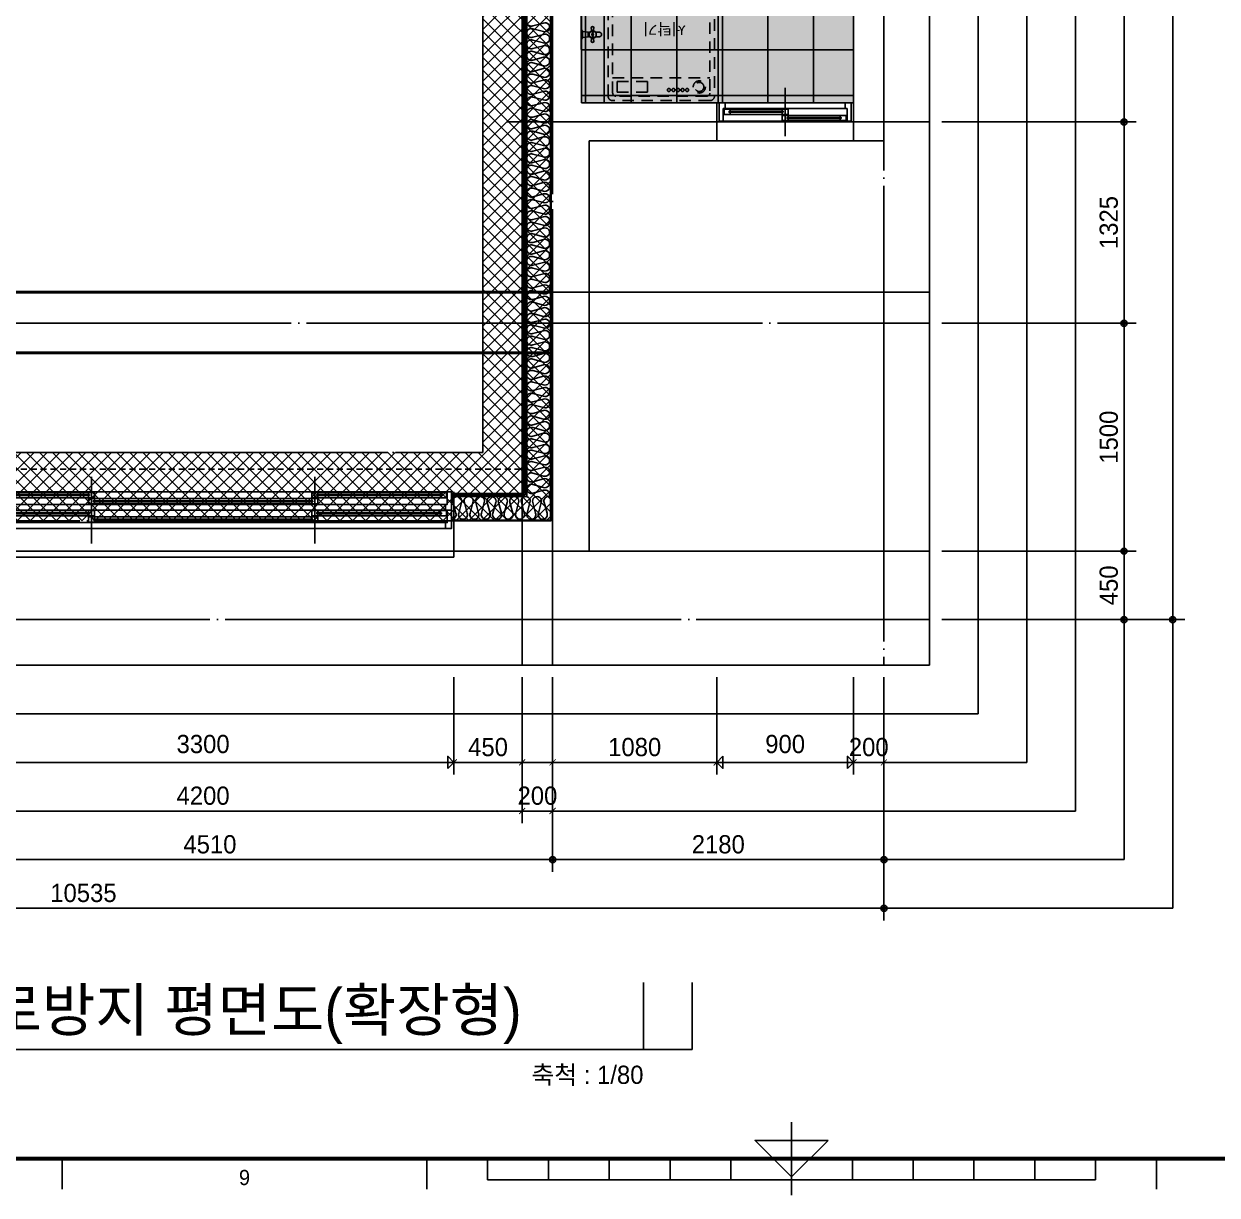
# Model space of a CAD drawing. Header units: millimetres. Extents: x -24416 to 92204, y -190080 to 23760.
# Drawn here: x 61942 to 69794, y -23320 to -15612 of the extents above; entities that cross this region are included whole.
import ezdxf
from ezdxf.enums import TextEntityAlignment as Align
from ezdxf.xclip import XClip

# ---------------------------------------------------------------- set-up
doc = ezdxf.new("R2010")
doc.units = ezdxf.units.MM
doc.header["$LTSCALE"] = 50
doc.header["$XCLIPFRAME"] = 0
for name, pattern in [('AUDIT_D_220706163347-0', [0]), ('CEN', [62, 60, -1, 0, -1]), ('H', [1.3, 0.8, -0.5]), ('HID', [2.5, 1.5, -1]), ('HIDDEN', [2, 1, -1])]:
    doc.linetypes.add(name, pattern=pattern)
doc.layers.get('defpoints').update_dxf_attribs({"color": 139})
for name, color, linetype in [('AA-BORD-FORM', 7, 'Continuous'), ('AA-BORD-TEXT', 3, 'Continuous'), ('AA-XXXX-DIMS', 7, 'Continuous'), ('AA-XXXX-SYMB', 7, 'Continuous'), ('AA-XXXX-TEXT', 3, 'Continuous'), ('AA-단열-바닥-욕실', 30, 'Continuous'), ('ARDM', 7, 'Continuous'), ('CEN_CON', 1, 'CEN'), ('CEN_WALL', 12, 'CEN'), ('CONC', 2, 'Continuous'), ('dan1', 7, 'HID'), ('DIM', 7, 'AUDIT_D_220706163347-0'), ('ELE3_CON', 7, 'Continuous'), ('ETC', 6, 'Continuous'), ('FUR_가전', 8, 'HID'), ('HAT', 9, 'Continuous'), ('INS', 252, 'Continuous'), ('WAL_DRY', 7, 'Continuous'), ('WIN', 4, 'Continuous'), ('X - 단위세대$0$ETC', 6, 'Continuous'), ('바닥타일', 8, 'Continuous'), ('수전', 4, 'Continuous'), ('커튼박스', 6, 'Continuous'), ('확장', 8, 'HIDDEN')]:
    doc.layers.add(name, color=color, linetype=linetype)
for name, color, linetype, plot in [('AA-CEN', 1, 'CEN', False), ('Defpoint', 135, 'Continuous', False), ('MC', 135, 'Continuous', False)]:
    doc.layers.add(name, color=color, linetype=linetype, plot=plot)
doc.styles.add('HAUD01', font='Dotum.ttf')
doc.styles.add('맑은 고딕', font='malgun.ttf')
doc.styles.add('맑은고딕', font='malgun.ttf', dxfattribs={"width": 0.9})
doc.dimstyles.new('DIM_40', dxfattribs={"dimscale": 40, "dimtxt": 3, "dimasz": 1, "dimexe": 2, "dimexo": 2, "dimgap": 1, "dimtad": 1, "dimdec": 0, "dimzin": 0, "dimdsep": 46, "dimtxsty": '맑은고딕', "dimblk1": 'DIMDOT', "dimblk2": 'DIMDOT', "dimsah": 1, "dimcen": 0.09, "dimdle": 2, "dimclrd": 7, "dimclre": 7, "dimclrt": 3, "dimadec": 0, "dimazin": 0, "dimtfac": 1, "dimtdec": 0, "dimtix": 1, "dimtmove": 2, "dimatfit": 3, "dimldrblk": 'DIMDOT', "dimfxl": 2, "dimtolj": 1, "dimtzin": 0, "dimarcsym": 0})
doc.dimstyles.new('MCDIM_40', dxfattribs={"dimscale": 40, "dimtxt": 3, "dimasz": 1, "dimexe": 2, "dimexo": 2, "dimgap": 1, "dimtad": 1, "dimdec": 0, "dimzin": 0, "dimdsep": 46, "dimtxsty": '맑은고딕', "dimblk1": 'ARCHTICK', "dimblk2": 'ARCHTICK', "dimsah": 1, "dimcen": 0.09, "dimdle": 2, "dimclrd": 7, "dimclre": 7, "dimclrt": 3, "dimadec": 0, "dimazin": 0, "dimtfac": 1, "dimtdec": 0, "dimtix": 1, "dimtmove": 2, "dimatfit": 3, "dimldrblk": 'ARCHTICK', "dimfxl": 1, "dimtolj": 1, "dimtzin": 0, "dimarcsym": 0})
doc.dimstyles.new('외부80-WIN', dxfattribs={"dimscale": 40, "dimtxt": 3, "dimasz": 1, "dimexe": 2, "dimexo": 2.5, "dimgap": 1.5, "dimtad": 1, "dimdec": 0, "dimzin": 0, "dimdsep": 46, "dimtxsty": '맑은고딕', "dimblk": 'DO2-2', "dimblk1": 'DO2-2', "dimblk2": 'DIMDOT', "dimcen": 0.09, "dimdle": 2, "dimclrd": 7, "dimclre": 7, "dimclrt": 3, "dimadec": 0, "dimazin": 0, "dimtfac": 1, "dimtdec": 0, "dimtix": 1, "dimtmove": 2, "dimatfit": 3, "dimldrblk": 'DO2-2', "dimfxl": 1, "dimtolj": 1, "dimtzin": 0, "dimarcsym": 0})

# ---------------------------------------------------------------- blocks, each defined once
blk = doc.blocks.new('XR-FORM 청주월명')
at = {"layer": 'AA-BORD-FORM', "color": 2}
for p, q in [((421, 23), (421, 11)), ((301, 17), (301, 12)), ((361, 17), (361, 12)), ((371, 17), (371, 13.5)), ((381, 17), (381, 13.5)), ((391, 17), (391, 13.5)), ((401, 17), (401, 13.5)), ((411, 17), (411, 13.5)), ((431, 17), (431, 13.5)), ((441, 17), (441, 13.5)), ((451, 17), (451, 13.5)), ((461, 17), (461, 13.5)), ((471, 17), (471, 13.5)), ((481, 17), (481, 12)), ((371, 13.5), (471, 13.5))]:
    blk.add_line(p, q, dxfattribs=at)
at = {"layer": 'AA-BORD-FORM', "color": 2, "const_width": 0.682}
blk.add_lwpolyline([(21, 17), (21, 577), (821, 577), (821, 17)], close=True, dxfattribs=at)
at = {"layer": 'AA-BORD-FORM', "color": 2}
blk.add_lwpolyline([(427, 20), (421, 14), (415, 20)], close=True, dxfattribs=at)
at = {"layer": 'AA-BORD-TEXT', "color": 7, "style": 'HAUD01'}
blk.add_text('9', height=2.5, dxfattribs=at).set_placement((331, 13.9), align=Align.MIDDLE_CENTER)
blk = doc.blocks.new('수전')
at = {"layer": '수전'}
for p, q in [((0, 0), (58.5, 0, 0)), ((23.4, -71.3), (-14.8, -64.6)), ((23.4, -74.6), (-14.8, -81.3)), ((19.7, -49.8), (6.1, -63.4)), ((6.1, -63.4), (6.1, -68.2)), ((6.1, -77.6), (6.1, -82.5)), ((29.2, -7), (9.3, -7)), ((9.9, -7), (14.9, -42.9)), ((14.9, -42.9), (29.2, -42.9)), ((38.8, -49.8), (19.7, -49.8)), ((49.2, -7), (29.2, -7)), ((29.2, -42.9), (43.6, -42.9)), ((35.1, -71.3), (73.3, -64.6)), ((35.1, -74.6), (73.3, -81.3)), ((52.3, -63.4), (38.8, -49.8)), ((43.6, -42.9), (48.6, -7)), ((52.3, -68.2), (52.3, -63.4)), ((52.3, -82.5), (52.3, -77.6)), ((6.1, -82.5), (19.7, -96)), ((14.5, -117.3), (14.5, -90.9)), ((19.7, -96), (38.8, -96)), ((38.8, -96), (52.3, -82.5)), ((44, -90.9), (44, -117.3))]:
    blk.add_line(p, q, dxfattribs=at)
blk.add_circle((29.2, -72.9), 5.91, dxfattribs=at)
for centre, radius, start, end in [((11.8, 6), 13.2, 207.18523, 259.41198), ((46.7, 6), 13.2, 280.58802, 332.81477), ((-14.8, -72.9), 8.37, 90, 270), ((-12.4, -49.9), 28.1, 351.51099, 14.30798), ((70.8, -49.9), 28.1, 165.69202, 188.48901), ((73.3, -72.9), 8.37, 270, 90), ((29.2, -117.3), 14.7, 180, 0)]:
    blk.add_arc(centre, radius, start, end, dxfattribs=at)
blk = doc.blocks.new('WIN_이중창_3300-2')
at = {"layer": 'Defpoint'}
for p, q in [((-15, 240), (-15, 0)), ((3285, 240), (3285, 0))]:
    blk.add_line(p, q, dxfattribs=at)
at = {"layer": 'WIN'}
for p, q in [((900, -100), (900, 340)), ((2370, -100), (2370, 340))]:
    blk.add_line(p, q, dxfattribs=at)
at = {"layer": 'WIN', "color": 8}
for p, q in [((3242, 240), (28, 240)), ((880, 237), (73, 237)), ((3197, 237), (2390, 237)), ((3230, 158), (40, 158)), ((880, 202), (73, 202)), ((2350, 196), (920, 196)), ((2350, 161), (920, 161)), ((3197, 202), (2390, 202)), ((3230, 120), (40, 120)), ((880, 117), (73, 117)), ((880, 82), (73, 82)), ((3197, 117), (2390, 117)), ((3197, 82), (2390, 82)), ((3230, 38), (40, 38)), ((3230, 0), (40, 0)), ((2350, 76), (920, 76)), ((2350, 41), (920, 41))]:
    blk.add_line(p, q, dxfattribs=at)
at = {"layer": 'WIN'}
for points in [[(40, 158), (28, 158), (28, 240), (0, 240), (0, 120), (40, 120), (40, 158)], [(73, 216.5), (73, 202), (33, 202), (33, 237), (73, 237), (73, 222.5)], [(880, 216.5), (880, 202), (920, 202), (920, 237), (880, 237), (880, 222.5)], [(2390, 216.5), (2390, 202), (2350, 202), (2350, 237), (2390, 237), (2390, 222.5)], [(3197, 216.5), (3197, 202), (3237, 202), (3237, 237), (3197, 237), (3197, 222.5)], [(3230, 158), (3242, 158), (3242, 240), (3270, 240), (3270, 120), (3230, 120), (3230, 158)], [(887, 222.5), (887, 216.5), (66, 216.5), (66, 222.5), (887, 222.5)], [(920, 175.5), (920, 161), (880, 161), (880, 196), (920, 196), (920, 181.5)], [(2357, 181.5), (2357, 175.5), (913, 175.5), (913, 181.5), (2357, 181.5)], [(2350, 175.5), (2350, 161), (2390, 161), (2390, 196), (2350, 196), (2350, 181.5)], [(3204, 222.5), (3204, 216.5), (2383, 216.5), (2383, 222.5), (3204, 222.5)], [(40, 38), (28, 38), (28, 120), (0, 120), (0, 0), (40, 0), (40, 38)], [(73, 96.5), (73, 82), (33, 82), (33, 117), (73, 117), (73, 102.5)], [(887, 102.5), (887, 96.5), (66, 96.5), (66, 102.5), (887, 102.5)], [(880, 96.5), (880, 82), (920, 82), (920, 117), (880, 117), (880, 102.5)], [(2390, 96.5), (2390, 82), (2350, 82), (2350, 117), (2390, 117), (2390, 102.5)], [(3204, 102.5), (3204, 96.5), (2383, 96.5), (2383, 102.5), (3204, 102.5)], [(3197, 96.5), (3197, 82), (3237, 82), (3237, 117), (3197, 117), (3197, 102.5)], [(3230, 38), (3242, 38), (3242, 120), (3270, 120), (3270, 0), (3230, 0), (3230, 38)], [(920, 55.5), (920, 41), (880, 41), (880, 76), (920, 76), (920, 61.5)], [(2357, 61.5), (2357, 55.5), (913, 55.5), (913, 61.5), (2357, 61.5)], [(2350, 55.5), (2350, 41), (2390, 41), (2390, 76), (2350, 76), (2350, 61.5)]]:
    blk.add_lwpolyline(points, dxfattribs=at)
blk = doc.blocks.new('WIN_900_단창2')
at = {"layer": 'Defpoint'}
for p, q in [((-15, 120), (-15, 0)), ((885, 120), (885, 0))]:
    blk.add_line(p, q, dxfattribs=at)
at = {"layer": 'WIN'}
blk.add_line((435, 220), (435, -100), dxfattribs=at)
at = {"layer": 'WIN', "color": 8}
for p, q in [((830, 120), (40, 120)), ((830, 82), (40, 82)), ((415, 79), (73, 79)), ((842, 0), (28, 0)), ((415, 44), (73, 44)), ((797, 38), (455, 38)), ((797, 3), (455, 3))]:
    blk.add_line(p, q, dxfattribs=at)
at = {"layer": 'WIN'}
for points in [[(40, 82), (28, 82), (28, 0), (0, 0), (0, 120), (40, 120), (40, 82)], [(73, 64.5), (73, 79), (33, 79), (33, 44), (73, 44), (73, 58.5)], [(415, 64.5), (415, 79), (455, 79), (455, 44), (415, 44), (415, 58.5)], [(830, 82), (842, 82), (842, 0), (870, 0), (870, 120), (830, 120), (830, 82)], [(422, 58.5), (422, 64.5), (66, 64.5), (66, 58.5), (422, 58.5)], [(455, 23.5), (455, 38), (415, 38), (415, 3), (455, 3), (455, 17.5)], [(804, 17.5), (804, 23.5), (448, 23.5), (448, 17.5), (804, 17.5)], [(797, 23.5), (797, 38), (837, 38), (837, 3), (797, 3), (797, 17.5)]]:
    blk.add_lwpolyline(points, dxfattribs=at)
blk = doc.blocks.new('세탁기-850')
at = {"layer": 'defpoints'}
blk.add_lwpolyline([(0, 0), (-750, 0), (-750, -850), (0, -850)], close=True, dxfattribs=at)
at = {"layer": 'FUR_가전'}
blk.add_line((-55, -165), (-695, -165), dxfattribs=at)
for points in [[(-695, -830, -0.414214), (-725, -800), (-725, -45, -0.414214), (-695, -15), (-55, -15, -0.414214), (-25, -45), (-25, -800, -0.414214), (-55, -830)], [(-695, -780), (-695, -65, -0.414214), (-675, -45), (-75, -45, -0.414214), (-55, -65), (-55, -780, -0.414214), (-75, -800), (-675, -800, -0.414214)]]:
    blk.add_lwpolyline(points, format="xyb", close=True, dxfattribs=at)
blk.add_lwpolyline([(-85, -140), (-285, -140), (-285, -70), (-85, -70)], close=True, dxfattribs=at)
for centre, radius in [((-625.1, -105), 40), ((-625.1, -105), 30), ((-545.1, -85), 10), ((-515.1, -85), 10), ((-485.1, -85), 10), ((-455.1, -85), 10), ((-425.1, -85), 10)]:
    blk.add_circle(centre, radius, dxfattribs=at)
at = {"layer": 'FUR_가전', "style": '맑은 고딕'}
blk.add_text('세탁기', height=75, rotation=0, dxfattribs=at).set_placement((-537.9, -523.5))
blk = doc.blocks.new('U-76B(확장)', base_point=(4647231.1, 20750.39))
at = {"layer": '바닥타일'}
h = blk.add_hatch(dxfattribs=at)
h.set_pattern_fill('_USER', color=256, scale=300, double=1, pattern_type=0)
h.set_pattern_definition([(9e-15, (231115.8, 390661.87), (7e-14, 300), []), (90, (231115.8, 390661.87), (-300, 9e-14), [])])
edge = h.paths.add_edge_path()
edge.add_line((6260, 1070), (6260, 1100))
edge.add_arc((6260, 1960), 860, -178.000904, -90, ccw=False)
edge.add_line((5400.52, 1930), (5400, 1930))
edge.add_line((5400, 1930), (5400, 1960))
edge.add_line((5400, 1960), (6260, 1960))
edge.add_line((6260, 1960), (6260, 1990))
edge.add_line((6260, 1990), (4400, 1990))
edge.add_line((4400, 1990), (4400, 1070))
edge.add_line((4400, 1070), (6260, 1070))
h.paths.add_polyline_path([(4360, 1030), (4360, 1990), (3400, 1990), (3400, 200), (4950, 200), (4950, 1030)])
at = {"layer": 'CEN_CON'}
for p, q in [((0, 10535), (0, -300)), ((450, -300), (450, 6690)), ((3275, 2480), (3275, -300)), ((-300, 2180), (6540, 2180)), ((15255, 0), (-300, 0))]:
    blk.add_line(p, q, dxfattribs=at)
at = {"layer": 'CEN_WALL'}
blk.add_line((1950, 6900), (1950, -300), dxfattribs=at)
at = {"layer": 'CONC'}
for p, q in [((450, 2830), (450, 1940)), ((650, 2830), (450, 2830)), ((650, 2830), (650, 2190)), ((6260, 2190), (650, 2190)), ((3400, 1990), (3400, 1100)), ((3400, 1990), (6260, 1990)), ((3150, 1940), (450, 1940)), ((3150, 1940), (3150, 1100)), ((3400, 1100), (3150, 1100)), ((3150, 200), (3150, 0)), ((6800, 200), (3150, 200)), ((6800, 0), (3150, 0))]:
    blk.add_line(p, q, dxfattribs=at)
at = {"layer": 'dan1'}
for p, q in [((1100, 2640), (1100, 6280)), ((6710, 2640), (1100, 2640))]:
    blk.add_line(p, q, dxfattribs=at)
at = {"layer": 'ELE3_CON'}
for p, q in [((450, 2830), (450, 6130)), ((3150, 200), (3150, 1100))]:
    blk.add_line(p, q, dxfattribs=at)
at = {"layer": 'INS'}
for p, q in [((655, 2845), (655, 2195)), ((810, 2845), (660, 2845)), ((810, 2845), (810, 2350)), ((810, 2350), (6380, 2350)), ((655, 2195), (6270, 2195))]:
    blk.add_line(p, q, dxfattribs=at)
for points in [[(660, 2845, 0.5248557), (700.65, 2816.95), (769.35, 2835.55, -1.4491979), (769.35, 2779.45), (700.65, 2798.05, 0.5248557), (660, 2770, 0.5248557), (700.65, 2741.95), (769.35, 2760.55, -1.4491979), (769.35, 2704.45), (700.65, 2723.05, 0.5248557), (660, 2695, 0.5248557), (700.65, 2666.95), (769.35, 2685.55, -1.4491979), (769.35, 2629.45), (700.65, 2648.05, 0.5248557), (660, 2620, 0.5248557), (700.65, 2591.95), (769.35, 2610.55, -1.4491979), (769.35, 2554.45), (700.65, 2573.05, 0.5248557), (660, 2545, 0.5248557), (700.65, 2516.95), (769.35, 2535.55, -1.4491979), (769.35, 2479.45), (700.65, 2498.05, 0.5248557), (660, 2470, 0.5248557), (700.65, 2441.95), (769.35, 2460.55, -1.4491979), (769.35, 2404.45), (700.65, 2423.05, 0.5248557), (660, 2395, 0.5248557), (700.65, 2366.95), (769.35, 2385.55, -1.4491979), (769.35, 2329.45), (700.65, 2348.05, 0.5248557), (660, 2320, 0.5248557), (700.65, 2291.95), (769.35, 2310.55, -1.4491979), (769.35, 2254.45), (700.65, 2273.05, 0.5248557), (660, 2245, 0.5248557), (700.65, 2216.95), (769.35, 2235.55, -0.6083797), (809.05, 2200, -0.6083797)], [(3935, 2350, 0.5248557), (3906.95, 2309.35), (3925.55, 2240.65, -1.4491979), (3869.45, 2240.65), (3888.05, 2309.35, 0.5248557), (3860, 2350, 0.5248557), (3831.95, 2309.35), (3850.55, 2240.65, -1.4491979), (3794.45, 2240.65), (3813.05, 2309.35, 0.5248557), (3785, 2350, 0.5248557), (3756.95, 2309.35), (3775.55, 2240.65, -1.4491979), (3719.45, 2240.65), (3738.05, 2309.35, 0.5248557), (3710, 2350, 0.5248557), (3681.95, 2309.35), (3700.55, 2240.65, -1.4491979), (3644.45, 2240.65), (3663.05, 2309.35, 0.5248557), (3635, 2350, 0.5248557), (3606.95, 2309.35), (3625.55, 2240.65, -1.4491979), (3569.45, 2240.65), (3588.05, 2309.35, 0.5248557), (3560, 2350, 0.5248557), (3531.95, 2309.35), (3550.55, 2240.65, -1.4491979), (3494.45, 2240.65), (3513.05, 2309.35, 0.5248557), (3485, 2350, 0.5248557), (3456.95, 2309.35), (3475.55, 2240.65, -1.4491979), (3419.45, 2240.65), (3438.05, 2309.35, 0.5248557), (3410, 2350, 0.5248557), (3381.95, 2309.35), (3400.55, 2240.65, -1.4491979), (3344.45, 2240.65), (3363.05, 2309.35, 0.5248557), (3335, 2350, 0.5248557), (3306.95, 2309.35), (3325.55, 2240.65, -1.4491979), (3269.45, 2240.65), (3288.05, 2309.35, 0.5248557), (3260, 2350, 0.5248557), (3231.95, 2309.35), (3250.55, 2240.65, -1.4491979), (3194.45, 2240.65), (3213.05, 2309.35, 0.5248557), (3185, 2350, 0.5248557), (3156.95, 2309.35), (3175.55, 2240.65, -1.4491979), (3119.45, 2240.65), (3138.05, 2309.35, 0.5248557), (3110, 2350, 0.5248557), (3081.95, 2309.35), (3100.55, 2240.65, -1.4491979), (3044.45, 2240.65), (3063.05, 2309.35, 0.5248557), (3035, 2350, 0.5248557), (3006.95, 2309.35), (3025.55, 2240.65, -1.4491979), (2969.45, 2240.65), (2988.05, 2309.35, 0.5248557), (2960, 2350, 0.5248557), (2931.95, 2309.35), (2950.55, 2240.65, -1.4491979), (2894.45, 2240.65), (2913.05, 2309.35, 0.5248557), (2885, 2350, 0.5248557), (2856.95, 2309.35), (2875.55, 2240.65, -1.4491979), (2819.45, 2240.65), (2838.05, 2309.35, 0.5248557), (2810, 2350, 0.5248557), (2781.95, 2309.35), (2800.55, 2240.65, -1.4491979), (2744.45, 2240.65), (2763.05, 2309.35, 0.5248557), (2735, 2350, 0.5248557), (2706.95, 2309.35), (2725.55, 2240.65, -1.4491979), (2669.45, 2240.65), (2688.05, 2309.35, 0.5248557), (2660, 2350, 0.5248557), (2631.95, 2309.35), (2650.55, 2240.65, -1.4491979), (2594.45, 2240.65), (2613.05, 2309.35, 0.5248557), (2585, 2350, 0.5248557), (2556.95, 2309.35), (2575.55, 2240.65, -1.4491979), (2519.45, 2240.65), (2538.05, 2309.35, 0.5248557), (2510, 2350, 0.5248557), (2481.95, 2309.35), (2500.55, 2240.65, -1.4491979), (2444.45, 2240.65), (2463.05, 2309.35, 0.5248557), (2435, 2350, 0.5248557), (2406.95, 2309.35), (2425.55, 2240.65, -1.4491979), (2369.45, 2240.65), (2388.05, 2309.35, 0.5248557), (2360, 2350, 0.5248557), (2331.95, 2309.35), (2350.55, 2240.65, -1.4491979), (2294.45, 2240.65), (2313.05, 2309.35, 0.5248557), (2285, 2350, 0.5248557), (2256.95, 2309.35), (2275.55, 2240.65, -1.4491979), (2219.45, 2240.65), (2238.05, 2309.35, 0.5248557), (2210, 2350, 0.5248557), (2181.95, 2309.35), (2200.55, 2240.65, -1.4491979), (2144.45, 2240.65), (2163.05, 2309.35, 0.5248557), (2135, 2350, 0.5248557), (2106.95, 2309.35), (2125.55, 2240.65, -1.4491979), (2069.45, 2240.65), (2088.05, 2309.35, 0.5248557), (2060, 2350, 0.5248557), (2031.95, 2309.35), (2050.55, 2240.65, -1.4491979), (1994.45, 2240.65), (2013.05, 2309.35, 0.5248557), (1985, 2350, 0.5248557), (1956.95, 2309.35), (1975.55, 2240.65, -1.4491979), (1919.45, 2240.65), (1938.05, 2309.35, 0.5248557), (1910, 2350, 0.5248557), (1881.95, 2309.35), (1900.55, 2240.65, -1.4491979), (1844.45, 2240.65), (1863.05, 2309.35, 0.5248557), (1835, 2350, 0.5248557), (1806.95, 2309.35), (1825.55, 2240.65, -1.4491979), (1769.45, 2240.65), (1788.05, 2309.35, 0.5248557), (1760, 2350, 0.5248557), (1731.95, 2309.35), (1750.55, 2240.65, -1.4491979), (1694.45, 2240.65), (1713.05, 2309.35, 0.5248557), (1685, 2350, 0.5248557), (1656.95, 2309.35), (1675.55, 2240.65, -1.4491979), (1619.45, 2240.65), (1638.05, 2309.35, 0.5248557), (1610, 2350, 0.5248557), (1581.95, 2309.35), (1600.55, 2240.65, -1.4491979), (1544.45, 2240.65), (1563.05, 2309.35, 0.5248557), (1535, 2350, 0.5248557), (1506.95, 2309.35), (1525.55, 2240.65, -1.4491979), (1469.45, 2240.65), (1488.05, 2309.35, 0.5248557), (1460, 2350, 0.5248557), (1431.95, 2309.35), (1450.55, 2240.65, -1.4491979), (1394.45, 2240.65), (1413.05, 2309.35, 0.5248557), (1385, 2350, 0.5248557), (1356.95, 2309.35), (1375.55, 2240.65, -1.4491979), (1319.45, 2240.65), (1338.05, 2309.35, 0.5248557), (1310, 2350, 0.5248557), (1281.95, 2309.35), (1300.55, 2240.65, -1.4491979), (1244.45, 2240.65), (1263.05, 2309.35, 0.5248557), (1235, 2350, 0.5248557), (1206.95, 2309.35), (1225.55, 2240.65, -1.4491979), (1169.45, 2240.65), (1188.05, 2309.35, 0.5248557), (1160, 2350, 0.5248557), (1131.95, 2309.35), (1150.55, 2240.65, -1.4491979), (1094.45, 2240.65), (1113.05, 2309.35, 0.5248557), (1085, 2350, 0.5248557), (1056.95, 2309.35), (1075.55, 2240.65, -1.4491979), (1019.45, 2240.65), (1038.05, 2309.35, 0.5248557), (1010, 2350, 0.5248557), (981.95, 2309.35), (1000.55, 2240.65, -1.4491979), (944.45, 2240.65), (963.05, 2309.35, 0.5248557), (935, 2350, 0.5248557), (906.95, 2309.35), (925.55, 2240.65, -1.4491979), (869.45, 2240.65), (888.05, 2309.35, 0.5248557), (860, 2350, 0.5248557), (831.95, 2309.35), (850.55, 2240.65, -0.6707547), (810, 2202.73, -0.6707547)]]:
    blk.add_lwpolyline(points, format="xyb", dxfattribs=at)
at = {"layer": 'MC'}
for p, q in [((2155, 6900), (2155, -300)), ((-300, 2380), (6530, 2380))]:
    blk.add_line(p, q, dxfattribs=at)
at = {"layer": 'WAL_DRY'}
for p, q in [((820, 2845), (820, 2360)), ((830, 2845), (830, 2370)), ((820, 2360), (6390, 2360)), ((830, 2370), (6400, 2370))]:
    blk.add_line(p, q, dxfattribs=at)
at = {"layer": 'X - 단위세대$0$ETC'}
blk.add_lwpolyline([(410, 2830), (450, 2830), (450, 6130), (410, 6130), (410, 2830)], dxfattribs=at)
at = {"layer": '커튼박스', "linetype": 'H'}
blk.add_line((990, 6590), (990, 2370), dxfattribs=at)
at = {"layer": '확장', "ltscale": 0.5, "const_width": 20, "flags": 128}
for points in [[(1755, 2190), (1755, 6400), (1480, 6400), (1480, 6613.81)], [(2155, 2190), (2155, 6590)]]:
    blk.add_lwpolyline(points, dxfattribs=at)
at = {"rotation": 270}
blk.add_blockref('WIN_900_단창2', (3280, 1085), dxfattribs=at)
at = {"layer": 'FUR_가전', "rotation": 90}
blk.add_blockref('세탁기-850', (3400, 1840), dxfattribs=at)
at = {"layer": 'WIN', "rotation": 270}
blk.add_blockref('WIN_이중창_3300-2', (600, 6115), dxfattribs=at)
at = {"layer": '수전', "xscale": -1}
blk.add_blockref('수전', (3879.24, 1990), dxfattribs=at)
blk = doc.blocks.new('A$C1CAF0AFA')
at = {"layer": 'ETC'}
h = blk.add_hatch(dxfattribs=at)
h.set_pattern_fill('CROSS', color=256, scale=10, angle=45)
h.set_pattern_definition([(45, (110765.9, -23760), (7e-15, 89.80256), [31.75, -95.25]), (135, (110788.35, -23760), (-89.80256, 7e-15), [31.75, -95.25])])
h.paths.add_polyline_path([(65611.4, -39892.1), (65598.9, -37032.1), (66531.4, -37032.1), (66531.4, -38392.1), (67401.4, -38392.1), (67401.4, -39892.1)])
h.paths.add_polyline_path([(57361.4, -43092.1), (59011.4, -43092.1), (59011.4, -41802.1), (57361.4, -41802.1)])
h.paths.add_polyline_path([(59141.4, -43092.1), (60761.4, -43092.1), (60761.4, -41812.1), (59141.4, -41812.1)])
at = {"layer": 'HAT'}
h = blk.add_hatch(dxfattribs=at)
h.set_pattern_fill('_USER', color=5, scale=60, angle=45, double=1, pattern_type=0)
h.set_pattern_definition([(45, (0, -23760), (-42.426407, 42.426407), []), (135, (0, -23760), (-42.426407, -42.426407), [])])
h.paths.add_polyline_path([(57191.4, -37067.1), (57641.4, -37067.1), (57641.4, -35917.1), (57501.4, -35917.1), (57501.4, -35752.1), (60021.4, -35752.1), (60021.4, -35427.1), (59698.9, -35427.1), (59698.9, -35227.1), (60021.4, -35227.1), (60021.4, -28262.1), (59571.4, -28262.1), (59571.4, -33477.1), (59421.4, -33477.1), (59421.4, -34877.1), (59571.4, -34877.1), (59571.4, -35302.1), (57051.4, -35302.1), (57051.4, -36367.1), (57178.4, -36367.1), (57178.4, -37067.1)])
h.paths.add_polyline_path([(63626.4, -28712.1), (63626.4, -28262.1), (65566.4, -28262.1), (65566.4, -34402.1), (67401.4, -34402.1), (67401.4, -37032.1), (65411.4, -37032.1), (65411.4, -42642.1), (60871.4, -42642.1), (60871.4, -41602.1), (57191.4, -41602.1), (57191.4, -41152.1), (60811.4, -41152.1), (60811.4, -41442.1), (61011.4, -41442.1), (61011.4, -41152.1), (61321.4, -41152.1), (61321.4, -42192.1), (64961.4, -42192.1), (64961.4, -36582.1), (66951.4, -36582.1), (66951.4, -34852.1), (65116.4, -34852.1), (65116.4, -28712.1)])
at = {"layer": 'AA-CEN', "color": 4}
blk.add_lwpolyline([(63626.4, -28712.1), (63626.4, -28262.1), (65566.4, -28262.1), (65566.4, -34402.1), (67401.4, -34402.1), (67401.4, -37032.1), (65411.4, -37032.1), (65411.4, -42642.1), (60871.4, -42642.1), (60871.4, -41602.1), (57191.4, -41602.1), (57191.4, -41152.1), (60811.4, -41152.1), (60811.4, -41442.1), (61011.4, -41442.1), (61011.4, -41152.1), (61321.4, -41152.1), (61321.4, -42192.1), (64961.4, -42192.1), (64961.4, -36582.1), (66951.4, -36582.1), (66951.4, -34852.1), (65116.4, -34852.1), (65116.4, -28712.1)], close=True, dxfattribs=at)
at = {"layer": 'AA-CEN'}
blk.add_lwpolyline([(65611.4, -39892.1), (65598.9, -37032.1), (66531.4, -37032.1), (66531.4, -38392.1), (67401.4, -38392.1), (67401.4, -39892.1), (65611.4, -39892.1)], dxfattribs=at)
blk = doc.blocks.new('DIMDOT')
at = {"layer": 'AA-XXXX-DIMS'}
for p, q in [((-1.5, 0), (1.5, 0)), ((0, -1.5), (0, 1.5))]:
    blk.add_line(p, q, dxfattribs=at)
for radius in [0.5, 0.25]:
    blk.add_circle((0, 0), radius, dxfattribs=at)
blk = doc.blocks.new('*D854')
at = {"layer": 'defpoints', "color": 0, "transparency": 16777216}
for p in [(9999.2, -43592.1), (20534.2, -43592.1), (20534.2, -45192.1)]:
    blk.add_point(p, dxfattribs=at)
at = {"layer": 'DIM', "color": 7, "lineweight": -2, "transparency": 16777216}
for p, q in [((9999.2, -43672.1), (9999.2, -45272.1)), ((20534.2, -43672.1), (20534.2, -45272.1)), ((10039.2, -45192.1), (20494.2, -45192.1))]:
    blk.add_line(p, q, dxfattribs=at)
at = {"layer": 'DIM', "color": 7, "lineweight": -2, "transparency": 16777216, "xscale": 40, "yscale": 40, "zscale": 40, "rotation": 180}
blk.add_blockref('DIMDOT', (9999.2, -45192.1), dxfattribs=at)
at = {"layer": 'DIM', "color": 7, "lineweight": -2, "transparency": 16777216, "xscale": 40, "yscale": 40, "zscale": 40}
blk.add_blockref('DIMDOT', (20534.2, -45192.1), dxfattribs=at)
at = {"layer": 'DIM', "color": 3, "transparency": 16777216, "insert": (15266.7, -45092), "char_height": 120, "attachment_point": 5, "style": 'HAUD01'}
blk.add_mtext('\\A1;10535', dxfattribs=at)
blk = doc.blocks.new('*D856')
at = {"layer": 'defpoints', "color": 0, "transparency": 16777216}
for p in [(13844.2, -43592.1), (18354.2, -43592.1), (18354.2, -44872.1)]:
    blk.add_point(p, dxfattribs=at)
at = {"layer": 'DIM', "color": 7, "lineweight": -2, "transparency": 16777216}
for p, q in [((13844.2, -43672.1), (13844.2, -44952.1)), ((18354.2, -43672.1), (18354.2, -44952.1)), ((13884.2, -44872.1), (18314.2, -44872.1))]:
    blk.add_line(p, q, dxfattribs=at)
at = {"layer": 'DIM', "color": 7, "lineweight": -2, "transparency": 16777216, "xscale": 40, "yscale": 40, "zscale": 40, "rotation": 180}
blk.add_blockref('DIMDOT', (13844.2, -44872.1), dxfattribs=at)
at = {"layer": 'DIM', "color": 7, "lineweight": -2, "transparency": 16777216, "xscale": 40, "yscale": 40, "zscale": 40}
blk.add_blockref('DIMDOT', (18354.2, -44872.1), dxfattribs=at)
at = {"layer": 'DIM', "color": 3, "transparency": 16777216, "insert": (16099.2, -44772), "char_height": 120, "attachment_point": 5, "style": 'HAUD01'}
blk.add_mtext('\\A1;4510', dxfattribs=at)
blk = doc.blocks.new('*D857')
at = {"layer": 'defpoints', "color": 0, "transparency": 16777216}
for p in [(18354.2, -43592.1), (20534.2, -43592.1), (20534.2, -44872.1)]:
    blk.add_point(p, dxfattribs=at)
at = {"layer": 'DIM', "color": 7, "lineweight": -2, "transparency": 16777216}
for p, q in [((18354.2, -43672.1), (18354.2, -44952.1)), ((20534.2, -43672.1), (20534.2, -44952.1)), ((18394.2, -44872.1), (20494.2, -44872.1))]:
    blk.add_line(p, q, dxfattribs=at)
at = {"layer": 'DIM', "color": 7, "lineweight": -2, "transparency": 16777216, "xscale": 40, "yscale": 40, "zscale": 40, "rotation": 180}
blk.add_blockref('DIMDOT', (18354.2, -44872.1), dxfattribs=at)
at = {"layer": 'DIM', "color": 7, "lineweight": -2, "transparency": 16777216, "xscale": 40, "yscale": 40, "zscale": 40}
blk.add_blockref('DIMDOT', (20534.2, -44872.1), dxfattribs=at)
at = {"layer": 'DIM', "color": 3, "transparency": 16777216, "insert": (19444.2, -44772), "char_height": 120, "attachment_point": 5, "style": 'HAUD01'}
blk.add_mtext('\\A1;2180', dxfattribs=at)
blk = doc.blocks.new('_ArchTick')
at = {"color": 0, "linetype": 'ByBlock', "const_width": 0.15}
blk.add_lwpolyline([(-0.5, -0.5), (0.5, 0.5)], dxfattribs=at)
blk = doc.blocks.new('*D862')
at = {"layer": 'defpoints', "color": 0, "transparency": 16777216}
for p in [(13954.2, -43592.1), (18154.2, -43592.1), (18154.2, -44552.1)]:
    blk.add_point(p, dxfattribs=at)
at = {"layer": 'DIM', "color": 7, "lineweight": -2, "transparency": 16777216}
for p, q in [((13954.2, -43672.1), (13954.2, -44632.1)), ((18154.2, -43672.1), (18154.2, -44632.1)), ((13874.2, -44552.1), (18234.2, -44552.1))]:
    blk.add_line(p, q, dxfattribs=at)
at = {"layer": 'DIM', "color": 7, "lineweight": -2, "transparency": 16777216, "xscale": 40, "yscale": 40, "zscale": 40, "rotation": 180}
blk.add_blockref('_ArchTick', (13954.2, -44552.1), dxfattribs=at)
at = {"layer": 'DIM', "color": 7, "lineweight": -2, "transparency": 16777216, "xscale": 40, "yscale": 40, "zscale": 40}
blk.add_blockref('_ArchTick', (18154.2, -44552.1), dxfattribs=at)
at = {"layer": 'DIM', "color": 3, "transparency": 16777216, "insert": (16054.2, -44452), "char_height": 120, "attachment_point": 5, "style": 'HAUD01'}
blk.add_mtext('\\A1;4200', dxfattribs=at)
blk = doc.blocks.new('*D863')
at = {"layer": 'defpoints', "color": 0, "transparency": 16777216}
for p in [(18154.2, -43592.1), (18354.2, -43592.1), (18354.2, -44552.1)]:
    blk.add_point(p, dxfattribs=at)
at = {"layer": 'DIM', "color": 7, "lineweight": -2, "transparency": 16777216}
for p, q in [((18154.2, -43672.1), (18154.2, -44632.1)), ((18354.2, -43672.1), (18354.2, -44632.1)), ((18154.2, -44552.1), (18114.2, -44552.1)), ((18154.2, -44552.1), (18354.2, -44552.1)), ((18354.2, -44552.1), (18394.2, -44552.1))]:
    blk.add_line(p, q, dxfattribs=at)
at = {"layer": 'DIM', "color": 7, "lineweight": -2, "transparency": 16777216, "xscale": 40, "yscale": 40, "zscale": 40}
blk.add_blockref('_ArchTick', (18154.2, -44552.1), dxfattribs=at)
at = {"layer": 'DIM', "color": 7, "lineweight": -2, "transparency": 16777216, "xscale": 40, "yscale": 40, "zscale": 40, "rotation": 180}
blk.add_blockref('_ArchTick', (18354.2, -44552.1), dxfattribs=at)
at = {"layer": 'DIM', "color": 3, "transparency": 16777216, "insert": (18254.2, -44452), "char_height": 120, "attachment_point": 5, "style": 'HAUD01'}
blk.add_mtext('\\A1;200', dxfattribs=at)
blk = doc.blocks.new('DO2-2')
at = {"layer": 'ARDM'}
blk.add_line((0, 0), (-2, 0), dxfattribs=at)
blk.add_lwpolyline([(-1, -1), (-1, 1), (0, 0)], close=True, dxfattribs=at)
blk = doc.blocks.new('*D45')
at = {"layer": 'defpoints', "color": 0, "transparency": 16777216}
for p in [(14404.2, -43592.1), (17704.2, -43592.1), (17704.2, -44232.1)]:
    blk.add_point(p, dxfattribs=at)
at = {"layer": 'DIM', "color": 7, "lineweight": -2, "transparency": 16777216}
for p, q in [((14404.2, -43692.1), (14404.2, -44312.1)), ((17704.2, -43692.1), (17704.2, -44312.1)), ((14444.2, -44232.1), (17664.2, -44232.1))]:
    blk.add_line(p, q, dxfattribs=at)
at = {"layer": 'DIM', "color": 7, "lineweight": -2, "transparency": 16777216, "xscale": 40, "yscale": 40, "zscale": 40, "rotation": 180}
blk.add_blockref('DO2-2', (14404.2, -44232.1), dxfattribs=at)
at = {"layer": 'DIM', "color": 7, "lineweight": -2, "transparency": 16777216, "xscale": 40, "yscale": 40, "zscale": 40}
blk.add_blockref('DO2-2', (17704.2, -44232.1), dxfattribs=at)
at = {"layer": 'DIM', "color": 3, "transparency": 16777216, "insert": (16054.2, -44112), "char_height": 120, "attachment_point": 5, "style": 'HAUD01'}
blk.add_mtext('\\A1;3300', dxfattribs=at)
blk = doc.blocks.new('*D46')
at = {"layer": 'defpoints', "color": 0, "transparency": 16777216}
for p in [(17704.2, -43592.1), (18154.2, -43592.1), (18154.2, -44232.1)]:
    blk.add_point(p, dxfattribs=at)
at = {"layer": 'DIM', "color": 7, "lineweight": -2, "transparency": 16777216}
for p, q in [((17704.2, -43672.1), (17704.2, -44312.1)), ((18154.2, -43672.1), (18154.2, -44312.1)), ((17624.2, -44232.1), (18234.2, -44232.1))]:
    blk.add_line(p, q, dxfattribs=at)
at = {"layer": 'DIM', "color": 7, "lineweight": -2, "transparency": 16777216, "xscale": 40, "yscale": 40, "zscale": 40, "rotation": 180}
blk.add_blockref('_ArchTick', (17704.2, -44232.1), dxfattribs=at)
at = {"layer": 'DIM', "color": 7, "lineweight": -2, "transparency": 16777216, "xscale": 40, "yscale": 40, "zscale": 40}
blk.add_blockref('_ArchTick', (18154.2, -44232.1), dxfattribs=at)
at = {"layer": 'DIM', "color": 3, "transparency": 16777216, "insert": (17929.2, -44132), "char_height": 120, "attachment_point": 5, "style": 'HAUD01'}
blk.add_mtext('\\A1;450', dxfattribs=at)
blk = doc.blocks.new('*D47')
at = {"layer": 'defpoints', "color": 0, "transparency": 16777216}
for p in [(20834.2, -28137.1), (22434.2, -28137.1), (20834.2, -43292.1)]:
    blk.add_point(p, dxfattribs=at)
at = {"layer": 'DIM', "color": 7, "lineweight": -2, "transparency": 16777216}
for p, q in [((20914.2, -28137.1), (22514.2, -28137.1)), ((22434.2, -43252.1), (22434.2, -28177.1)), ((20914.2, -43292.1), (22514.2, -43292.1))]:
    blk.add_line(p, q, dxfattribs=at)
at = {"layer": 'DIM', "color": 7, "lineweight": -2, "transparency": 16777216, "xscale": 40, "yscale": 40, "zscale": 40}
for p, rotation in [((22434.2, -28137.1), 90), ((22434.2, -43292.1), 270)]:
    blk.add_blockref('DIMDOT', p, dxfattribs=dict(at, rotation=rotation))
at = {"layer": 'DIM', "color": 3, "transparency": 16777216, "insert": (22331.9, -34679.6), "char_height": 120, "attachment_point": 5, "rotation": 90, "style": 'HAUD01'}
blk.add_mtext('\\A1;15155', dxfattribs=at)
blk = doc.blocks.new('*D48')
at = {"layer": 'defpoints', "color": 0, "transparency": 16777216}
for p in [(20834.2, -41342.1), (22114.2, -41342.1), (20834.2, -42842.1)]:
    blk.add_point(p, dxfattribs=at)
at = {"layer": 'DIM', "color": 7, "lineweight": -2, "transparency": 16777216}
for p, q in [((20914.2, -41342.1), (22194.2, -41342.1)), ((22114.2, -42802.1), (22114.2, -41382.1)), ((20914.2, -42842.1), (22194.2, -42842.1))]:
    blk.add_line(p, q, dxfattribs=at)
at = {"layer": 'DIM', "color": 7, "lineweight": -2, "transparency": 16777216, "xscale": 40, "yscale": 40, "zscale": 40}
for p, rotation in [((22114.2, -41342.1), 90), ((22114.2, -42842.1), 270)]:
    blk.add_blockref('DIMDOT', p, dxfattribs=dict(at, rotation=rotation))
at = {"layer": 'DIM', "color": 3, "transparency": 16777216, "insert": (22014.1, -42092.1), "char_height": 120, "attachment_point": 5, "rotation": 90, "style": 'HAUD01'}
blk.add_mtext('\\A1;1500', dxfattribs=at)
blk = doc.blocks.new('*D49')
at = {"layer": 'defpoints', "color": 0, "transparency": 16777216}
for p in [(20834.2, -40017.1), (22114.2, -40017.1), (20834.2, -41342.1)]:
    blk.add_point(p, dxfattribs=at)
at = {"layer": 'DIM', "color": 7, "lineweight": -2, "transparency": 16777216}
for p, q in [((20914.2, -40017.1), (22194.2, -40017.1)), ((22114.2, -41302.1), (22114.2, -40057.1)), ((20914.2, -41342.1), (22194.2, -41342.1))]:
    blk.add_line(p, q, dxfattribs=at)
at = {"layer": 'DIM', "color": 7, "lineweight": -2, "transparency": 16777216, "xscale": 40, "yscale": 40, "zscale": 40}
for p, rotation in [((22114.2, -40017.1), 90), ((22114.2, -41342.1), 270)]:
    blk.add_blockref('DIMDOT', p, dxfattribs=dict(at, rotation=rotation))
at = {"layer": 'DIM', "color": 3, "transparency": 16777216, "insert": (22014.1, -40679.6), "char_height": 120, "attachment_point": 5, "rotation": 90, "style": 'HAUD01'}
blk.add_mtext('\\A1;1325', dxfattribs=at)
blk = doc.blocks.new('*D54')
at = {"layer": 'defpoints', "color": 0, "transparency": 16777216}
for p in [(20834.2, -37077.1), (22114.2, -37077.1), (20834.2, -40017.1)]:
    blk.add_point(p, dxfattribs=at)
at = {"layer": 'DIM', "color": 7, "lineweight": -2, "transparency": 16777216}
for p, q in [((20914.2, -37077.1), (22194.2, -37077.1)), ((22114.2, -39977.1), (22114.2, -37117.1)), ((20914.2, -40017.1), (22194.2, -40017.1))]:
    blk.add_line(p, q, dxfattribs=at)
at = {"layer": 'DIM', "color": 7, "lineweight": -2, "transparency": 16777216, "xscale": 40, "yscale": 40, "zscale": 40}
for p, rotation in [((22114.2, -37077.1), 90), ((22114.2, -40017.1), 270)]:
    blk.add_blockref('DIMDOT', p, dxfattribs=dict(at, rotation=rotation))
at = {"layer": 'DIM', "color": 3, "transparency": 16777216, "insert": (22014.1, -38547.1), "char_height": 120, "attachment_point": 5, "rotation": 90, "style": 'HAUD01'}
blk.add_mtext('\\A1;2940', dxfattribs=at)
blk = doc.blocks.new('*D70')
at = {"layer": 'defpoints', "color": 0, "transparency": 16777216}
for p in [(18354.2, -43592.1), (19434.2, -43592.1), (19434.2, -44232.1)]:
    blk.add_point(p, dxfattribs=at)
at = {"layer": 'DIM', "color": 7, "lineweight": -2, "transparency": 16777216}
for p, q in [((18354.2, -43672.1), (18354.2, -44312.1)), ((19434.2, -43672.1), (19434.2, -44312.1)), ((18274.2, -44232.1), (19514.2, -44232.1))]:
    blk.add_line(p, q, dxfattribs=at)
at = {"layer": 'DIM', "color": 7, "lineweight": -2, "transparency": 16777216, "xscale": 40, "yscale": 40, "zscale": 40, "rotation": 180}
blk.add_blockref('_ArchTick', (18354.2, -44232.1), dxfattribs=at)
at = {"layer": 'DIM', "color": 7, "lineweight": -2, "transparency": 16777216, "xscale": 40, "yscale": 40, "zscale": 40}
blk.add_blockref('_ArchTick', (19434.2, -44232.1), dxfattribs=at)
at = {"layer": 'DIM', "color": 3, "transparency": 16777216, "insert": (18894.2, -44132), "char_height": 120, "attachment_point": 5, "style": 'HAUD01'}
blk.add_mtext('\\A1;1080', dxfattribs=at)
blk = doc.blocks.new('*D71')
at = {"layer": 'defpoints', "color": 0, "transparency": 16777216}
for p in [(19434.2, -43592.1), (20334.2, -43592.1), (20334.2, -44232.1)]:
    blk.add_point(p, dxfattribs=at)
at = {"layer": 'DIM', "color": 7, "lineweight": -2, "transparency": 16777216}
for p, q in [((19434.2, -43692.1), (19434.2, -44312.1)), ((20334.2, -43692.1), (20334.2, -44312.1)), ((19474.2, -44232.1), (20294.2, -44232.1))]:
    blk.add_line(p, q, dxfattribs=at)
at = {"layer": 'DIM', "color": 7, "lineweight": -2, "transparency": 16777216, "xscale": 40, "yscale": 40, "zscale": 40, "rotation": 180}
blk.add_blockref('DO2-2', (19434.2, -44232.1), dxfattribs=at)
at = {"layer": 'DIM', "color": 7, "lineweight": -2, "transparency": 16777216, "xscale": 40, "yscale": 40, "zscale": 40}
blk.add_blockref('DO2-2', (20334.2, -44232.1), dxfattribs=at)
at = {"layer": 'DIM', "color": 3, "transparency": 16777216, "insert": (19884.2, -44112), "char_height": 120, "attachment_point": 5, "style": 'HAUD01'}
blk.add_mtext('\\A1;900', dxfattribs=at)
blk = doc.blocks.new('*D72')
at = {"layer": 'defpoints', "color": 0, "transparency": 16777216}
for p in [(20334.2, -43592.1), (20534.2, -43592.1), (20534.2, -44232.1)]:
    blk.add_point(p, dxfattribs=at)
at = {"layer": 'DIM', "color": 7, "lineweight": -2, "transparency": 16777216}
for p, q in [((20334.2, -43672.1), (20334.2, -44312.1)), ((20534.2, -43672.1), (20534.2, -44312.1)), ((20334.2, -44232.1), (20294.2, -44232.1)), ((20334.2, -44232.1), (20534.2, -44232.1)), ((20534.2, -44232.1), (20574.2, -44232.1))]:
    blk.add_line(p, q, dxfattribs=at)
at = {"layer": 'DIM', "color": 7, "lineweight": -2, "transparency": 16777216, "xscale": 40, "yscale": 40, "zscale": 40}
blk.add_blockref('_ArchTick', (20334.2, -44232.1), dxfattribs=at)
at = {"layer": 'DIM', "color": 7, "lineweight": -2, "transparency": 16777216, "xscale": 40, "yscale": 40, "zscale": 40, "rotation": 180}
blk.add_blockref('_ArchTick', (20534.2, -44232.1), dxfattribs=at)
at = {"layer": 'DIM', "color": 3, "transparency": 16777216, "insert": (20434.2, -44132), "char_height": 120, "attachment_point": 5, "style": 'HAUD01'}
blk.add_mtext('\\A1;200', dxfattribs=at)
blk = doc.blocks.new('*D78')
at = {"layer": 'defpoints', "color": 0, "transparency": 16777216}
for p in [(20834.2, -42842.1), (22114.2, -42842.1), (20834.2, -43292.1)]:
    blk.add_point(p, dxfattribs=at)
at = {"layer": 'DIM', "color": 7, "lineweight": -2, "transparency": 16777216}
for p, q in [((20914.2, -42842.1), (22194.2, -42842.1)), ((22114.2, -43252.1), (22114.2, -42882.1)), ((20914.2, -43292.1), (22194.2, -43292.1))]:
    blk.add_line(p, q, dxfattribs=at)
at = {"layer": 'DIM', "color": 7, "lineweight": -2, "transparency": 16777216, "xscale": 40, "yscale": 40, "zscale": 40}
for p, rotation in [((22114.2, -42842.1), 90), ((22114.2, -43292.1), 270)]:
    blk.add_blockref('DIMDOT', p, dxfattribs=dict(at, rotation=rotation))
at = {"layer": 'DIM', "color": 3, "transparency": 16777216, "insert": (22014.1, -43067.1), "char_height": 120, "attachment_point": 5, "rotation": 90, "style": 'HAUD01'}
blk.add_mtext('\\A1;450', dxfattribs=at)
blk = doc.blocks.new('DIM-1108')
at = {"layer": 'DIM'}
dim = blk.add_linear_dim(base=(22434.2, -28137.1), p1=(20834.2, -43292.1), p2=(20834.2, -28137.1), angle=270, dimstyle='DIM_40', override={"dimscale": 40, "dimtxsty": 'HAUD01'}, dxfattribs=at)
dim.commit()
dim.dimension.update_dxf_attribs({"geometry": '*D47', "text_midpoint": (22331.9, -34679.6), "dimtype": 128})
for base, p1, p2, angle, dimstyle, override, picture, middle in [((22114.2, -37077.1), (20834.2, -40017.1), (20834.2, -37077.1), 270, 'DIM_40', {"dimscale": 40, "dimtxsty": 'HAUD01'}, '*D54', (22014.1, -38547.1)), ((22114.2, -40017.1), (20834.2, -41342.1), (20834.2, -40017.1), 270, 'DIM_40', {"dimscale": 40, "dimtxsty": 'HAUD01'}, '*D49', (22014.1, -40679.6)), ((22114.2, -41342.1), (20834.2, -42842.1), (20834.2, -41342.1), 270, 'DIM_40', {"dimscale": 40, "dimtxsty": 'HAUD01'}, '*D48', (22014.1, -42092.1)), ((22114.2, -42842.1), (20834.2, -43292.1), (20834.2, -42842.1), 270, 'DIM_40', {"dimscale": 40, "dimtxsty": 'HAUD01'}, '*D78', (22014.1, -43067.1)), ((20534.2, -45192.1), (9999.2, -43592.1), (20534.2, -43592.1), 180, 'DIM_40', {"dimscale": 40, "dimtxsty": 'HAUD01'}, '*D854', (15266.7, -45092)), ((18354.2, -44872.1), (13844.2, -43592.1), (18354.2, -43592.1), 180, 'DIM_40', {"dimscale": 40, "dimtxsty": 'HAUD01'}, '*D856', (16099.2, -44772)), ((18154.2, -44552.1), (13954.2, -43592.1), (18154.2, -43592.1), 180, 'MCDIM_40', {"dimtxsty": 'HAUD01'}, '*D862', (16054.2, -44452)), ((17704.2, -44232.1), (14404.2, -43592.1), (17704.2, -43592.1), 180, '외부80-WIN', {"dimtxsty": 'HAUD01'}, '*D45', (16054.2, -44112)), ((18154.2, -44232.1), (17704.2, -43592.1), (18154.2, -43592.1), 180, 'MCDIM_40', {"dimtxsty": 'HAUD01'}, '*D46', (17929.2, -44132)), ((18354.2, -44552.1), (18154.2, -43592.1), (18354.2, -43592.1), 180, 'MCDIM_40', {"dimtxsty": 'HAUD01'}, '*D863', (18254.2, -44452)), ((19434.2, -44232.1), (18354.2, -43592.1), (19434.2, -43592.1), 180, 'MCDIM_40', {"dimtxsty": 'HAUD01'}, '*D70', (18894.2, -44132)), ((20534.2, -44872.1), (18354.2, -43592.1), (20534.2, -43592.1), 180, 'DIM_40', {"dimscale": 40, "dimtxsty": 'HAUD01'}, '*D857', (19444.2, -44772)), ((20334.2, -44232.1), (19434.2, -43592.1), (20334.2, -43592.1), 180, '외부80-WIN', {"dimtxsty": 'HAUD01'}, '*D71', (19884.2, -44112)), ((20534.2, -44232.1), (20334.2, -43592.1), (20534.2, -43592.1), 180, 'MCDIM_40', {"dimtxsty": 'HAUD01'}, '*D72', (20434.2, -44132))]:
    dim = blk.add_linear_dim(base=base, p1=p1, p2=p2, angle=angle, dimstyle=dimstyle, override=override, dxfattribs=at)
    dim.commit()
    dim.dimension.update_dxf_attribs({"geometry": picture, "text_midpoint": middle})

msp = doc.modelspace()

# ---------------------------------------------------------------- linework, layer by layer
at = {"layer": 'AA-XXXX-SYMB', "color": 3}
msp.add_line((57942.3, -22360.9), (66339.2, -22360.9), dxfattribs=at)
at = {"layer": 'Defpoint'}
for p, q in [((66019.2, -22360.9), (66019.2, -21920.9)), ((66339.2, -22360.9), (66339.2, -21920.9))]:
    msp.add_line(p, q, dxfattribs=at)
at = {"layer": 'defpoints'}
for points in [[(69501.4, -21432.1), (54061.2, -21432.1), (54061.2, -1905.5), (69501.4, -1905.5)], [(69181.4, -21112.1), (54381.2, -21112.1), (54381.2, -2225.5), (69181.4, -2225.5)], [(68861.4, -20792.1), (54701.2, -20792.1), (54701.2, -2545.5), (68861.4, -2545.5)], [(68541.4, -20472.1), (55021.2, -20472.1), (55021.2, -2865.5), (68541.4, -2865.5)], [(68221.4, -20152.1), (55341.2, -20152.1), (55341.2, -3185.5), (68221.4, -3185.5)], [(67901.4, -19832.1), (55661.2, -19832.1), (55661.2, -3505.5), (67901.4, -3505.5)]]:
    msp.add_lwpolyline(points, close=True, dxfattribs=at)

# ---------------------------------------------------------------- block references
msp.add_blockref('DIM-1108', (47067.2, 23760))
at = {"xscale": 40, "yscale": 40, "zscale": 40}
msp.add_blockref('XR-FORM 청주월명', (50153.9, -23760), dxfattribs=at)
ref = msp.add_blockref('U-76B(확장)', (46851, 4627699), dxfattribs=dict(rotation=90))
XClip(ref).set_block_clipping_path([(-300, -300), (16026.5922833934, 11940.1364734633)])
at = {"layer": 'AA-단열-바닥-욕실'}
msp.add_blockref('A$C1CAF0AFA', (0, 23760), dxfattribs=at)

# ---------------------------------------------------------------- texts
at = {"layer": 'AA-XXXX-TEXT', "style": 'HAUD01'}
msp.add_text('76㎡B형 방수,단열,결로방지 평면도(확장형)', height=280, dxfattribs=at).set_placement((58262.3, -22240.9))
at = {"layer": 'AA-XXXX-TEXT', "insert": (66019.2, -22600.9), "char_height": 120, "attachment_point": 9, "style": 'HAUD01'}
msp.add_mtext('축척 : 1/80', dxfattribs=at)

doc.saveas('drawing.dxf')
